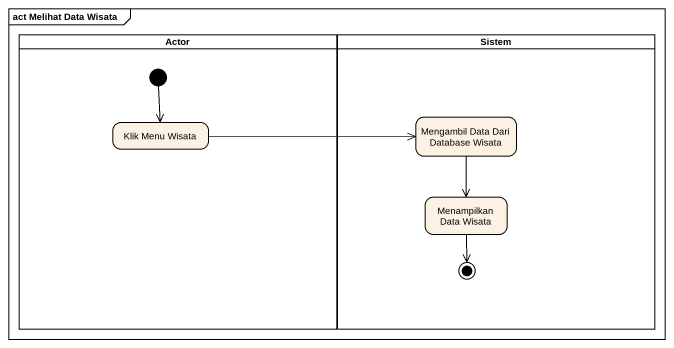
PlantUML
@startuml
mainframe act Melihat Data Wisata
hide empty description
state "Actor" as Actor_ <<partition>> {
  state "Klik Menu Wisata" as Klik_Menu_Wisata
  [*] --> Klik_Menu_Wisata
}
state Sistem <<partition>> {
  state "Mengambil Data Dari Database Wisata" as Mengambil_Data_Dari
  state "Menampilkan Data Wisata" as Menampilkan_Data_Wisata
  Menampilkan_Data_Wisata --> [*]
}
Klik_Menu_Wisata -right-> Mengambil_Data_Dari
Mengambil_Data_Dari --> Menampilkan_Data_Wisata
@enduml
